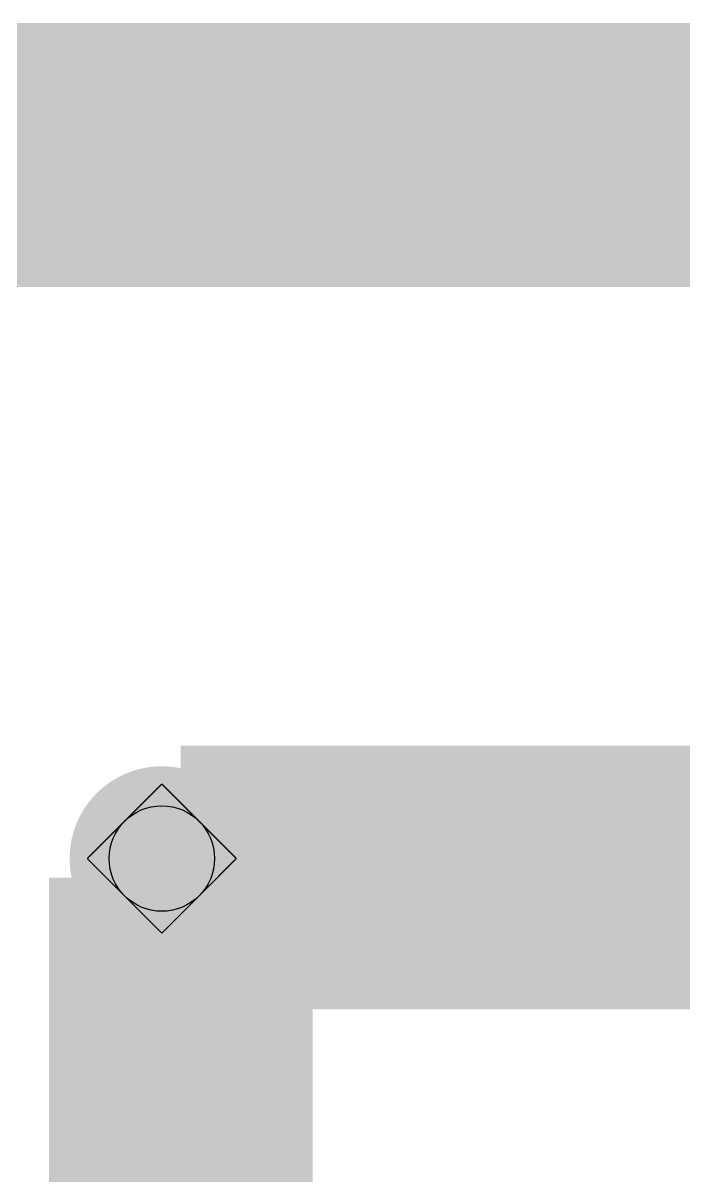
# Model space of a CAD drawing. Extents: x -3 to 268, y -4 to 76.
# Drawn here: x 50.62 to 55.63, y 39.76 to 48.5 of the extents above; entities that cross this region are included whole.
import ezdxf

# ---------------------------------------------------------------- set-up
doc = ezdxf.new("R2010")
doc.units = 0
for name, color, linetype in [('COPPER_BOTTOM', 3, 'CONTINUOUS'), ('COPPER_TOP', 1, 'CONTINUOUS'), ('DRILL', 255, 'CONTINUOUS'), ('DRILL_SYMBOLS', 255, 'CONTINUOUS'), ('SOLDER_MASK_BOTTOM', 212, 'CONTINUOUS'), ('SOLDER_MASK_TOP', 200, 'CONTINUOUS')]:
    doc.layers.add(name, color=color, linetype=linetype)

msp = doc.modelspace()

# ---------------------------------------------------------------- hatches: boundary and pattern name
at = {"layer": 'COPPER_BOTTOM'}
h = msp.add_hatch(color=256, dxfattribs=at)
edge = h.paths.add_edge_path()
edge.add_arc((51.672, 42.164), 0.7, 0, 360)
edge = h.paths.add_edge_path()
edge.add_arc((51.672, 42.164), 0.4, 0, 360)
at = {"layer": 'COPPER_TOP'}
h = msp.add_hatch(color=256, dxfattribs=at)
edge = h.paths.add_edge_path()
edge.add_arc((51.672, 42.164), 0.7, 0, 360)
edge = h.paths.add_edge_path()
edge.add_arc((51.672, 42.164), 0.4, 0, 360)
at = {"layer": 'DRILL'}
h = msp.add_hatch(color=255, dxfattribs=at)
edge = h.paths.add_edge_path()
edge.add_arc((51.672, 42.164), 0.4, 0, 360)
at = {"layer": 'SOLDER_MASK_BOTTOM'}
h = msp.add_hatch(color=256, dxfattribs=at)
edge = h.paths.add_edge_path()
edge.add_arc((51.672, 42.164), 0.7, 0, 360)
edge = h.paths.add_edge_path()
edge.add_arc((51.672, 42.164), 0.4, 0, 360)
at = {"layer": 'SOLDER_MASK_TOP'}
h = msp.add_hatch(color=256, dxfattribs=at)
edge = h.paths.add_edge_path()
edge.add_arc((51.672, 42.164), 0.7, 0, 360)
edge = h.paths.add_edge_path()
edge.add_arc((51.672, 42.164), 0.4, 0, 360)

# ---------------------------------------------------------------- linework, layer by layer
at = {"layer": 'COPPER_BOTTOM', "color": 3, "const_width": 2}
for points in [[(69.596, 47.498), (26.416, 47.498)], [(51.816, 39.116), (51.816, 42.02)], [(51.816, 42.02), (57.006, 42.02)], [(54.356, 39.116), (54.356, 36.83)]]:
    msp.add_lwpolyline(points, dxfattribs=at)
at = {"layer": 'DRILL', "color": 255}
msp.add_circle((51.672, 42.164), 0.4, dxfattribs=at)
at = {"layer": 'DRILL_SYMBOLS', "color": 7, "const_width": 0.01}
for points in [[(51.672, 42.729684), (51.106316, 42.164)], [(52.237684, 42.164), (51.672, 42.729684)], [(51.106316, 42.164), (51.672, 41.598316)], [(51.672, 41.598316), (52.237684, 42.164)]]:
    msp.add_lwpolyline(points, dxfattribs=at)

doc.saveas('drawing.dxf')
